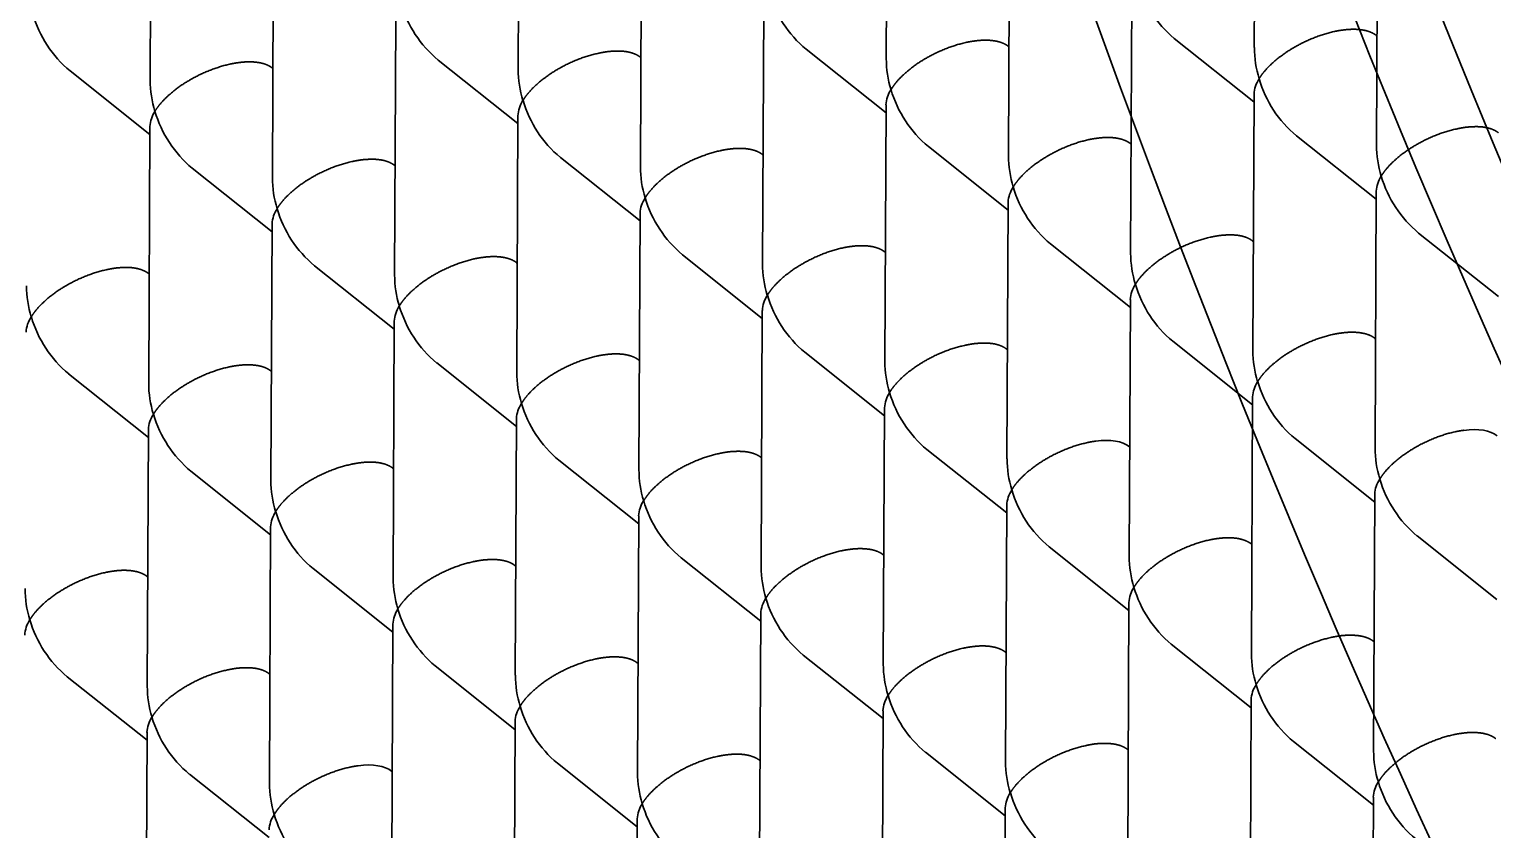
# Model space of a CAD drawing. Extents: x 23 to 587, y 4 to 413.
# Drawn here: x 421.05 to 426.75, y 134.61 to 137.73 of the extents above; entities that cross this region are included whole.
import ezdxf

# ---------------------------------------------------------------- set-up
doc = ezdxf.new("R2010")
doc.units = 0
doc.layers.get('0').update_dxf_attribs({"lineweight": 13})

# ---------------------------------------------------------------- blocks, each defined once
blk = doc.blocks.new('BLOCK6941')
at = {"color": 7, "lineweight": 35, "ltscale": 0.050027}
for p, q in [((-0.774, -8.761), (-0.784, -10.762)), ((-3.645, -8.846), (-3.654, -10.847)), ((-9.386, -9.015), (-9.396, -11.016)), ((-6.515, -8.931), (-6.525, -10.932)), ((0.179, -9.521), (0.169, -11.522)), ((-5.562, -9.69), (-5.572, -11.691)), ((-2.692, -9.605), (-2.701, -11.606)), ((-8.433, -9.775), (-8.442, -11.776)), ((-1.739, -10.365), (-1.748, -12.366)), ((-4.609, -10.449), (-4.619, -12.45)), ((-7.48, -10.534), (-7.489, -12.535)), ((-0.785, -11.124), (-0.795, -13.125)), ((-6.527, -11.293), (-6.536, -13.294)), ((-3.656, -11.209), (-3.666, -13.21)), ((-9.397, -11.378), (-9.407, -13.379)), ((-2.703, -11.968), (-2.713, -13.969)), ((0.168, -11.883), (0.158, -13.884)), ((-5.574, -12.053), (-5.583, -14.054)), ((-8.444, -12.137), (-8.454, -14.138)), ((-1.75, -12.727), (-1.76, -14.728)), ((-7.491, -12.897), (-7.501, -14.898)), ((-4.621, -12.812), (-4.63, -14.813)), ((-3.667, -13.571), (-3.677, -15.572)), ((-0.797, -13.487), (-0.806, -15.488)), ((-6.538, -13.656), (-6.548, -15.657)), ((-9.409, -13.741), (-9.418, -15.742)), ((0.156, -14.246), (0.147, -16.247)), ((-2.714, -14.331), (-2.724, -16.332)), ((-5.585, -14.415), (-5.595, -16.416)), ((-8.456, -14.5), (-8.465, -16.501)), ((-4.632, -15.175), (-4.642, -17.176)), ((-1.761, -15.09), (-1.771, -17.091)), ((-7.502, -15.259), (-7.512, -17.26)), ((-0.808, -15.849), (-0.818, -17.851)), ((-3.679, -15.934), (-3.688, -17.935)), ((-6.549, -16.019), (-6.559, -18.02)), ((-9.42, -16.103), (-9.43, -18.104)), ((0.145, -16.609), (0.135, -18.61)), ((-5.596, -16.778), (-5.606, -18.779)), ((-2.726, -16.693), (-2.735, -18.695))]:
    blk.add_line(p, q, dxfattribs=at)
at = {"color": 7, "lineweight": 35, "ltscale": 0.019884}
for p, q in [((-0.786, -11.186), (-1.408, -10.69)), ((-3.656, -11.27), (-4.278, -10.775)), ((-9.398, -11.44), (-10.02, -10.944)), ((-6.527, -11.355), (-7.149, -10.859)), ((0.167, -11.945), (-0.455, -11.449)), ((-5.574, -12.114), (-6.196, -11.619)), ((-2.703, -12.03), (-3.325, -11.534)), ((-8.445, -12.199), (-9.067, -11.703)), ((1.12, -12.704), (0.498, -12.209)), ((-1.75, -12.789), (-2.372, -12.293)), ((-4.621, -12.874), (-5.243, -12.378)), ((-7.491, -12.958), (-8.113, -12.463)), ((-0.797, -13.548), (-1.419, -13.053)), ((-6.538, -13.718), (-7.16, -13.222)), ((-3.668, -13.633), (-4.29, -13.137)), ((-9.409, -13.802), (-10.031, -13.307)), ((-2.715, -14.392), (-3.337, -13.897)), ((0.156, -14.308), (-0.466, -13.812)), ((-5.585, -14.477), (-6.207, -13.981)), ((-8.456, -14.562), (-9.078, -14.066)), ((1.109, -15.067), (0.487, -14.571)), ((-1.762, -15.152), (-2.384, -14.656)), ((-7.503, -15.321), (-8.125, -14.825)), ((-4.632, -15.236), (-5.254, -14.741)), ((-3.679, -15.996), (-4.301, -15.5)), ((-0.808, -15.911), (-1.431, -15.415)), ((-6.55, -16.08), (-7.172, -15.585)), ((-9.42, -16.165), (-10.042, -15.669)), ((0.145, -16.67), (-0.477, -16.175)), ((-2.726, -16.755), (-3.348, -16.259)), ((-8.467, -16.924), (-9.089, -16.429)), ((-5.597, -16.84), (-6.219, -16.344))]:
    blk.add_line(p, q, dxfattribs=at)
at = {"color": 7, "lineweight": 35, "ltscale": 0.00016101}
for p, q in [((0.173, -10.671), (0.168, -10.667)), ((-5.568, -10.841), (-5.573, -10.836)), ((-2.697, -10.756), (-2.702, -10.752)), ((-8.438, -10.925), (-8.443, -10.921)), ((-1.744, -11.515), (-1.749, -11.511)), ((-4.615, -11.6), (-4.62, -11.596)), ((-7.485, -11.685), (-7.49, -11.68)), ((-0.791, -12.275), (-0.796, -12.271)), ((-6.532, -12.444), (-6.537, -12.44)), ((-3.662, -12.359), (-3.667, -12.355)), ((-9.403, -12.529), (-9.408, -12.524)), ((-2.709, -13.119), (-2.714, -13.115)), ((0.162, -13.034), (0.157, -13.03)), ((-5.579, -13.203), (-5.584, -13.199)), ((-8.45, -13.288), (-8.455, -13.284)), ((-1.755, -13.878), (-1.76, -13.874)), ((-4.626, -13.963), (-4.631, -13.959)), ((-7.497, -14.047), (-7.502, -14.043)), ((-3.673, -14.722), (-3.678, -14.718)), ((-0.802, -14.637), (-0.807, -14.633)), ((-6.544, -14.807), (-6.549, -14.803)), ((-9.414, -14.891), (-9.419, -14.887)), ((0.151, -15.397), (0.146, -15.393)), ((-2.72, -15.481), (-2.725, -15.477)), ((-5.59, -15.566), (-5.596, -15.562)), ((-8.461, -15.651), (-8.466, -15.647)), ((-4.637, -16.325), (-4.642, -16.321)), ((-1.767, -16.241), (-1.772, -16.237)), ((-7.508, -16.41), (-7.513, -16.406))]:
    blk.add_line(p, q, dxfattribs=at)
at = {"color": 7, "lineweight": 35}
for centre, radius, start, end in [((-0.823, -9.989), 0.913, 196.3619, 230.1623), ((-3.694, -10.074), 0.913, 196.3619, 230.1623), ((-9.435, -10.243), 0.913, 196.3619, 230.1623), ((-6.564, -10.158), 0.913, 196.3619, 230.1623), ((0.054, -10.759), 0.837, 180.2046, 197.1191), ((-5.688, -10.929), 0.837, 180.1991, 197.116), ((-2.817, -10.844), 0.837, 180.2046, 197.1191), ((-8.558, -11.013), 0.837, 180.2046, 197.1191), ((-0.547, -11.138), 0.239, 146.5034, 176.6622), ((0.13, -10.749), 0.913, 196.3594, 230.1725), ((-6.289, -11.307), 0.239, 146.5034, 176.6622), ((-5.611, -10.918), 0.913, 196.3619, 230.1623), ((-3.418, -11.222), 0.239, 146.5296, 176.692), ((-2.741, -10.833), 0.913, 196.3594, 230.1725), ((-9.159, -11.392), 0.239, 146.5034, 176.6622), ((-8.482, -11.002), 0.913, 196.3619, 230.1623), ((1.007, -11.519), 0.837, 180.2046, 197.1191), ((-1.864, -11.603), 0.837, 180.1991, 197.116), ((-4.735, -11.688), 0.837, 180.2046, 197.1191), ((-7.605, -11.773), 0.837, 180.2046, 197.1191), ((-2.465, -11.982), 0.239, 146.5034, 176.6622), ((-1.788, -11.592), 0.913, 196.3619, 230.1623), ((0.406, -11.897), 0.239, 146.5034, 176.6622), ((1.083, -11.508), 0.913, 196.3619, 230.1623), ((-5.336, -12.067), 0.239, 146.5034, 176.6622), ((-4.658, -11.677), 0.913, 196.3619, 230.1623), ((-8.206, -12.151), 0.239, 146.5034, 176.6622), ((-7.529, -11.762), 0.913, 196.3619, 230.1623), ((-0.911, -12.363), 0.837, 180.2046, 197.1191), ((-6.652, -12.532), 0.837, 180.2046, 197.1191), ((-3.782, -12.447), 0.837, 180.2046, 197.1191), ((-9.523, -12.617), 0.837, 180.2046, 197.1191), ((-1.512, -12.741), 0.239, 146.5296, 176.692), ((-0.835, -12.352), 0.913, 196.3619, 230.1623), ((-7.253, -12.911), 0.239, 146.5034, 176.6622), ((-6.576, -12.521), 0.913, 196.3594, 230.1725), ((-4.382, -12.826), 0.239, 146.5296, 176.692), ((-3.705, -12.437), 0.913, 196.3594, 230.1725), ((-10.124, -12.995), 0.239, 146.5296, 176.692), ((-9.446, -12.606), 0.913, 196.3619, 230.1623), ((0.042, -13.122), 0.837, 180.2046, 197.1191), ((-2.828, -13.207), 0.837, 180.2046, 197.1191), ((-5.699, -13.291), 0.837, 180.2046, 197.1191), ((-8.57, -13.376), 0.837, 180.2046, 197.1191), ((-3.429, -13.585), 0.239, 146.5296, 176.692), ((-2.752, -13.196), 0.913, 196.3619, 230.1623), ((-0.559, -13.501), 0.239, 146.5034, 176.6622), ((0.119, -13.111), 0.913, 196.3619, 230.1623), ((-6.3, -13.67), 0.239, 146.5034, 176.6622), ((-5.623, -13.28), 0.913, 196.3619, 230.1623), ((-9.171, -13.755), 0.239, 146.5034, 176.6622), ((-8.493, -13.365), 0.913, 196.3619, 230.1623), ((0.995, -13.881), 0.837, 180.2046, 197.1191), ((-1.875, -13.966), 0.837, 180.2046, 197.1191), ((-7.617, -14.135), 0.837, 180.2046, 197.1191), ((-4.746, -14.051), 0.837, 180.2046, 197.1191), ((0.394, -14.26), 0.239, 146.5034, 176.6622), ((1.072, -13.871), 0.913, 196.3619, 230.1623), ((-2.476, -14.345), 0.239, 146.5034, 176.6622), ((-1.799, -13.955), 0.913, 196.3619, 230.1623), ((-7.54, -14.125), 0.913, 196.3594, 230.1725), ((-5.347, -14.429), 0.239, 146.5034, 176.6622), ((-4.67, -14.04), 0.913, 196.3594, 230.1725), ((-8.217, -14.514), 0.239, 146.5034, 176.6622), ((-3.793, -14.81), 0.837, 180.2046, 197.1191), ((-0.922, -14.726), 0.837, 180.1991, 197.116), ((-6.663, -14.895), 0.837, 180.2046, 197.1191), ((-9.534, -14.979), 0.837, 180.2046, 197.1191), ((-4.394, -15.189), 0.239, 146.5034, 176.6622), ((-3.717, -14.799), 0.913, 196.3594, 230.1725), ((-1.523, -15.104), 0.239, 146.5034, 176.6622), ((-0.846, -14.715), 0.913, 196.3594, 230.1725), ((-7.264, -15.273), 0.239, 146.5034, 176.6622), ((-6.587, -14.884), 0.913, 196.3619, 230.1623), ((-10.135, -15.358), 0.239, 146.5296, 176.692), ((-9.458, -14.968), 0.913, 196.3619, 230.1623), ((0.031, -15.485), 0.837, 180.2046, 197.1191), ((-2.84, -15.569), 0.837, 180.2046, 197.1191), ((-8.581, -15.739), 0.837, 180.2046, 197.1191), ((-5.71, -15.654), 0.837, 180.2046, 197.1191), ((-0.57, -15.863), 0.239, 146.5034, 176.6622), ((0.107, -15.474), 0.913, 196.3619, 230.1623), ((-3.441, -15.948), 0.239, 146.5034, 176.6622), ((-2.763, -15.559), 0.913, 196.3619, 230.1623), ((-6.311, -16.033), 0.239, 146.5034, 176.6622), ((-5.634, -15.643), 0.913, 196.3594, 230.1725), ((-9.182, -16.117), 0.239, 146.5034, 176.6622), ((-8.505, -15.728), 0.913, 196.3619, 230.1623), ((0.984, -16.244), 0.837, 180.2046, 197.1191), ((-4.757, -16.414), 0.837, 180.1991, 197.116), ((-1.887, -16.329), 0.837, 180.2046, 197.1191), ((-7.628, -16.498), 0.837, 180.1991, 197.116), ((0.383, -16.623), 0.239, 146.5296, 176.692), ((1.06, -16.233), 0.913, 196.3619, 230.1623), ((-5.358, -16.792), 0.239, 146.5296, 176.692), ((-4.681, -16.403), 0.913, 196.3619, 230.1623), ((-2.488, -16.707), 0.239, 146.5034, 176.6622), ((-1.81, -16.318), 0.913, 196.3619, 230.1623), ((-8.229, -16.877), 0.239, 146.5034, 176.6622), ((-7.551, -16.487), 0.913, 196.3619, 230.1623)]:
    blk.add_arc(centre, radius, start, end, dxfattribs=at)
for centre in [(0.657, -14.068), (-2.213, -14.152), (-7.966, -16.684)]:
    blk.add_ellipse(centre, major_axis=(0.489, 0.234), ratio=0.464922, start_param=0.221717, end_param=0.956598, dxfattribs=at)
for points, knots in [([(-3.617, -11.091), (-3.602, -11.064), (-3.582, -11.037), (-3.559, -11.011), (-3.476, -10.927), (-3.362, -10.848), (-3.268, -10.797), (-3.145, -10.747), (-3.02, -10.719), (-3, -10.715), (-2.981, -10.712), (-2.962, -10.71)], [0, 0, 0, 0, 0, 0, 0.437223, 0.437223, 0.437223, 1.382095, 1.382095, 1.382095, 1.555484, 1.555484, 1.555484, 1.555484, 1.555484, 1.555484]), ([(-2.702, -10.752), (-2.726, -10.733), (-2.757, -10.718), (-2.795, -10.708), (-2.853, -10.702), (-2.919, -10.705), (-2.933, -10.706), (-2.948, -10.708), (-2.962, -10.71)], [0, 0, 0, 0, 0, 0, 0.4890695, 0.4890695, 0.4890695, 0.6239272, 0.6239272, 0.6239272, 0.6239272, 0.6239272, 0.6239272]), ([(-0.747, -11.006), (-0.731, -10.98), (-0.712, -10.953), (-0.688, -10.926), (-0.605, -10.843), (-0.491, -10.764), (-0.398, -10.712), (-0.274, -10.662), (-0.149, -10.634), (-0.13, -10.63), (-0.111, -10.627), (-0.092, -10.625)], [0, 0, 0, 0, 0, 0, 0.437223, 0.437223, 0.437223, 1.382095, 1.382095, 1.382095, 1.555484, 1.555484, 1.555484, 1.555484, 1.555484, 1.555484]), ([(0.168, -10.667), (0.145, -10.649), (0.114, -10.633), (0.076, -10.623), (0.017, -10.617), (-0.048, -10.62), (-0.062, -10.621), (-0.077, -10.623), (-0.092, -10.625)], [0, 0, 0, 0, 0, 0, 0.4890695, 0.4890695, 0.4890695, 0.6239272, 0.6239272, 0.6239272, 0.6239272, 0.6239272, 0.6239272]), ([(-6.488, -11.175), (-6.472, -11.149), (-6.453, -11.122), (-6.429, -11.095), (-6.346, -11.012), (-6.232, -10.933), (-6.139, -10.881), (-6.015, -10.831), (-5.89, -10.804), (-5.871, -10.8), (-5.852, -10.797), (-5.833, -10.794)], [0, 0, 0, 0, 0, 0, 0.437223, 0.437223, 0.437223, 1.382095, 1.382095, 1.382095, 1.555484, 1.555484, 1.555484, 1.555484, 1.555484, 1.555484]), ([(-5.573, -10.836), (-5.596, -10.818), (-5.627, -10.803), (-5.666, -10.792), (-5.724, -10.786), (-5.789, -10.79), (-5.804, -10.791), (-5.818, -10.792), (-5.833, -10.794)], [0, 0, 0, 0, 0, 0, 0.4890695, 0.4890695, 0.4890695, 0.6239272, 0.6239272, 0.6239272, 0.6239272, 0.6239272, 0.6239272]), ([(-9.359, -11.26), (-9.343, -11.234), (-9.324, -11.207), (-9.3, -11.18), (-9.217, -11.097), (-9.103, -11.017), (-9.01, -10.966), (-8.886, -10.916), (-8.761, -10.888), (-8.742, -10.884), (-8.722, -10.881), (-8.704, -10.879)], [0, 0, 0, 0, 0, 0, 0.437223, 0.437223, 0.437223, 1.382095, 1.382095, 1.382095, 1.555484, 1.555484, 1.555484, 1.555484, 1.555484, 1.555484]), ([(-8.443, -10.921), (-8.467, -10.902), (-8.498, -10.887), (-8.536, -10.877), (-8.595, -10.871), (-8.66, -10.874), (-8.674, -10.875), (-8.689, -10.877), (-8.704, -10.879)], [0, 0, 0, 0, 0, 0, 0.4890695, 0.4890695, 0.4890695, 0.6239272, 0.6239272, 0.6239272, 0.6239272, 0.6239272, 0.6239272]), ([(0.206, -11.765), (0.222, -11.739), (0.241, -11.712), (0.265, -11.685), (0.348, -11.602), (0.462, -11.523), (0.555, -11.471), (0.679, -11.421), (0.804, -11.394), (0.823, -11.39), (0.842, -11.387), (0.861, -11.384)], [0, 0, 0, 0, 0, 0, 0.437223, 0.437223, 0.437223, 1.382095, 1.382095, 1.382095, 1.555484, 1.555484, 1.555484, 1.555484, 1.555484, 1.555484]), ([(1.121, -11.427), (1.098, -11.408), (1.067, -11.393), (1.029, -11.382), (0.97, -11.376), (0.905, -11.38), (0.891, -11.381), (0.876, -11.382), (0.861, -11.384)], [0, 0, 0, 0, 0, 0, 0.4890695, 0.4890695, 0.4890695, 0.6239272, 0.6239272, 0.6239272, 0.6239272, 0.6239272, 0.6239272]), ([(-2.664, -11.85), (-2.649, -11.824), (-2.629, -11.797), (-2.606, -11.77), (-2.523, -11.687), (-2.409, -11.608), (-2.315, -11.556), (-2.192, -11.506), (-2.067, -11.478), (-2.047, -11.474), (-2.028, -11.471), (-2.009, -11.469)], [0, 0, 0, 0, 0, 0, 0.437223, 0.437223, 0.437223, 1.382095, 1.382095, 1.382095, 1.555484, 1.555484, 1.555484, 1.555484, 1.555484, 1.555484]), ([(-1.749, -11.511), (-1.773, -11.493), (-1.803, -11.477), (-1.842, -11.467), (-1.9, -11.461), (-1.966, -11.464), (-1.98, -11.465), (-1.995, -11.467), (-2.009, -11.469)], [0, 0, 0, 0, 0, 0, 0.4890695, 0.4890695, 0.4890695, 0.6239272, 0.6239272, 0.6239272, 0.6239272, 0.6239272, 0.6239272]), ([(-8.406, -12.019), (-8.39, -11.993), (-8.37, -11.966), (-8.347, -11.939), (-8.264, -11.856), (-8.15, -11.777), (-8.057, -11.725), (-7.933, -11.675), (-7.808, -11.648), (-7.789, -11.644), (-7.769, -11.641), (-7.75, -11.638)], [0, 0, 0, 0, 0, 0, 0.437223, 0.437223, 0.437223, 1.382095, 1.382095, 1.382095, 1.555484, 1.555484, 1.555484, 1.555484, 1.555484, 1.555484]), ([(-7.49, -11.68), (-7.514, -11.662), (-7.545, -11.647), (-7.583, -11.636), (-7.642, -11.63), (-7.707, -11.634), (-7.721, -11.635), (-7.736, -11.636), (-7.75, -11.638)], [0, 0, 0, 0, 0, 0, 0.4890695, 0.4890695, 0.4890695, 0.6239272, 0.6239272, 0.6239272, 0.6239272, 0.6239272, 0.6239272]), ([(-5.535, -11.935), (-5.519, -11.908), (-5.5, -11.881), (-5.476, -11.855), (-5.393, -11.771), (-5.279, -11.692), (-5.186, -11.641), (-5.062, -11.591), (-4.937, -11.563), (-4.918, -11.559), (-4.899, -11.556), (-4.88, -11.554)], [0, 0, 0, 0, 0, 0, 0.437223, 0.437223, 0.437223, 1.382095, 1.382095, 1.382095, 1.555484, 1.555484, 1.555484, 1.555484, 1.555484, 1.555484]), ([(-4.62, -11.596), (-4.643, -11.577), (-4.674, -11.562), (-4.713, -11.552), (-4.771, -11.546), (-4.836, -11.549), (-4.851, -11.55), (-4.865, -11.552), (-4.88, -11.554)], [0, 0, 0, 0, 0, 0, 0.4890695, 0.4890695, 0.4890695, 0.6239272, 0.6239272, 0.6239272, 0.6239272, 0.6239272, 0.6239272]), ([(-4.582, -12.694), (-4.566, -12.668), (-4.547, -12.641), (-4.523, -12.614), (-4.44, -12.531), (-4.326, -12.452), (-4.233, -12.4), (-4.109, -12.35), (-3.984, -12.322), (-3.965, -12.318), (-3.946, -12.315), (-3.927, -12.313)], [0, 0, 0, 0, 0, 0, 0.437223, 0.437223, 0.437223, 1.382095, 1.382095, 1.382095, 1.555484, 1.555484, 1.555484, 1.555484, 1.555484, 1.555484]), ([(-3.667, -12.355), (-3.69, -12.337), (-3.721, -12.321), (-3.759, -12.311), (-3.818, -12.305), (-3.883, -12.308), (-3.897, -12.309), (-3.912, -12.311), (-3.927, -12.313)], [0, 0, 0, 0, 0, 0, 0.4890695, 0.4890695, 0.4890695, 0.6239272, 0.6239272, 0.6239272, 0.6239272, 0.6239272, 0.6239272]), ([(-1.711, -12.609), (-1.696, -12.583), (-1.676, -12.556), (-1.653, -12.529), (-1.57, -12.446), (-1.455, -12.367), (-1.362, -12.315), (-1.239, -12.265), (-1.114, -12.238), (-1.094, -12.234), (-1.075, -12.231), (-1.056, -12.228)], [0, 0, 0, 0, 0, 0, 0.437223, 0.437223, 0.437223, 1.382095, 1.382095, 1.382095, 1.555484, 1.555484, 1.555484, 1.555484, 1.555484, 1.555484]), ([(-0.796, -12.271), (-0.819, -12.252), (-0.85, -12.237), (-0.889, -12.226), (-0.947, -12.22), (-1.013, -12.224), (-1.027, -12.225), (-1.041, -12.226), (-1.056, -12.228)], [0, 0, 0, 0, 0, 0, 0.4890695, 0.4890695, 0.4890695, 0.6239272, 0.6239272, 0.6239272, 0.6239272, 0.6239272, 0.6239272]), ([(-7.453, -12.779), (-7.437, -12.752), (-7.417, -12.725), (-7.394, -12.699), (-7.311, -12.615), (-7.197, -12.536), (-7.103, -12.485), (-6.98, -12.435), (-6.855, -12.407), (-6.835, -12.403), (-6.816, -12.4), (-6.797, -12.398)], [0, 0, 0, 0, 0, 0, 0.437223, 0.437223, 0.437223, 1.382095, 1.382095, 1.382095, 1.555484, 1.555484, 1.555484, 1.555484, 1.555484, 1.555484]), ([(-6.537, -12.44), (-6.561, -12.421), (-6.592, -12.406), (-6.63, -12.396), (-6.689, -12.39), (-6.754, -12.393), (-6.768, -12.394), (-6.783, -12.396), (-6.797, -12.398)], [0, 0, 0, 0, 0, 0, 0.4890695, 0.4890695, 0.4890695, 0.6239272, 0.6239272, 0.6239272, 0.6239272, 0.6239272, 0.6239272]), ([(-10.323, -12.863), (-10.307, -12.837), (-10.288, -12.81), (-10.264, -12.783), (-10.181, -12.7), (-10.067, -12.621), (-9.974, -12.569), (-9.85, -12.519), (-9.725, -12.492), (-9.706, -12.488), (-9.687, -12.485), (-9.668, -12.482)], [0, 0, 0, 0, 0, 0, 0.437223, 0.437223, 0.437223, 1.382095, 1.382095, 1.382095, 1.555484, 1.555484, 1.555484, 1.555484, 1.555484, 1.555484]), ([(-9.408, -12.524), (-9.431, -12.506), (-9.462, -12.491), (-9.501, -12.48), (-9.559, -12.474), (-9.624, -12.478), (-9.639, -12.479), (-9.653, -12.48), (-9.668, -12.482)], [0, 0, 0, 0, 0, 0, 0.4890695, 0.4890695, 0.4890695, 0.6239272, 0.6239272, 0.6239272, 0.6239272, 0.6239272, 0.6239272]), ([(-0.758, -13.369), (-0.742, -13.342), (-0.723, -13.315), (-0.699, -13.289), (-0.616, -13.205), (-0.502, -13.126), (-0.409, -13.075), (-0.286, -13.025), (-0.161, -12.997), (-0.141, -12.993), (-0.122, -12.99), (-0.103, -12.988)], [0, 0, 0, 0, 0, 0, 0.437223, 0.437223, 0.437223, 1.382095, 1.382095, 1.382095, 1.555484, 1.555484, 1.555484, 1.555484, 1.555484, 1.555484]), ([(0.157, -13.03), (0.134, -13.011), (0.103, -12.996), (0.064, -12.986), (0.006, -12.98), (-0.059, -12.983), (-0.074, -12.984), (-0.088, -12.986), (-0.103, -12.988)], [0, 0, 0, 0, 0, 0, 0.4890695, 0.4890695, 0.4890695, 0.6239272, 0.6239272, 0.6239272, 0.6239272, 0.6239272, 0.6239272]), ([(-3.629, -13.453), (-3.613, -13.427), (-3.594, -13.4), (-3.57, -13.373), (-3.487, -13.29), (-3.373, -13.211), (-3.28, -13.159), (-3.156, -13.109), (-3.031, -13.082), (-3.012, -13.078), (-2.993, -13.075), (-2.974, -13.072)], [0, 0, 0, 0, 0, 0, 0.437223, 0.437223, 0.437223, 1.382095, 1.382095, 1.382095, 1.555484, 1.555484, 1.555484, 1.555484, 1.555484, 1.555484]), ([(-2.714, -13.115), (-2.737, -13.096), (-2.768, -13.081), (-2.806, -13.07), (-2.865, -13.064), (-2.93, -13.068), (-2.944, -13.069), (-2.959, -13.07), (-2.974, -13.072)], [0, 0, 0, 0, 0, 0, 0.4890695, 0.4890695, 0.4890695, 0.6239272, 0.6239272, 0.6239272, 0.6239272, 0.6239272, 0.6239272]), ([(-8.455, -13.284), (-8.478, -13.265), (-8.509, -13.25), (-8.548, -13.24), (-8.606, -13.234), (-8.671, -13.237), (-8.686, -13.238), (-8.7, -13.24), (-8.715, -13.242)], [0, 0, 0, 0, 0, 0, 0.4890695, 0.4890695, 0.4890695, 0.6239272, 0.6239272, 0.6239272, 0.6239272, 0.6239272, 0.6239272]), ([(-6.499, -13.538), (-6.484, -13.512), (-6.464, -13.485), (-6.441, -13.458), (-6.358, -13.375), (-6.244, -13.296), (-6.15, -13.244), (-6.027, -13.194), (-5.902, -13.166), (-5.882, -13.162), (-5.863, -13.159), (-5.844, -13.157)], [0, 0, 0, 0, 0, 0, 0.437223, 0.437223, 0.437223, 1.382095, 1.382095, 1.382095, 1.555484, 1.555484, 1.555484, 1.555484, 1.555484, 1.555484]), ([(-5.584, -13.199), (-5.608, -13.181), (-5.639, -13.165), (-5.677, -13.155), (-5.735, -13.149), (-5.801, -13.152), (-5.815, -13.153), (-5.83, -13.155), (-5.844, -13.157)], [0, 0, 0, 0, 0, 0, 0.4890695, 0.4890695, 0.4890695, 0.6239272, 0.6239272, 0.6239272, 0.6239272, 0.6239272, 0.6239272]), ([(-9.37, -13.623), (-9.354, -13.596), (-9.335, -13.569), (-9.311, -13.543), (-9.228, -13.459), (-9.114, -13.38), (-9.021, -13.329), (-8.897, -13.279), (-8.772, -13.251), (-8.753, -13.247), (-8.734, -13.244), (-8.715, -13.242)], [0, 0, 0, 0, 0, 0, 0.437223, 0.437223, 0.437223, 1.382095, 1.382095, 1.382095, 1.555484, 1.555484, 1.555484, 1.555484, 1.555484, 1.555484]), ([(0.195, -14.128), (0.211, -14.102), (0.23, -14.075), (0.254, -14.048), (0.337, -13.965), (0.451, -13.886), (0.544, -13.834), (0.668, -13.784), (0.793, -13.756), (0.812, -13.753), (0.831, -13.749), (0.85, -13.747)], [0, 0, 0, 0, 0, 0, 0.437223, 0.437223, 0.437223, 1.382095, 1.382095, 1.382095, 1.555484, 1.555484, 1.555484, 1.555484, 1.555484, 1.555484]), ([(-5.546, -14.297), (-5.531, -14.271), (-5.511, -14.244), (-5.488, -14.217), (-5.405, -14.134), (-5.291, -14.055), (-5.197, -14.003), (-5.074, -13.953), (-4.949, -13.926), (-4.929, -13.922), (-4.91, -13.919), (-4.891, -13.916)], [0, 0, 0, 0, 0, 0, 0.437223, 0.437223, 0.437223, 1.382095, 1.382095, 1.382095, 1.555484, 1.555484, 1.555484, 1.555484, 1.555484, 1.555484]), ([(-4.631, -13.959), (-4.654, -13.94), (-4.685, -13.925), (-4.724, -13.914), (-4.782, -13.909), (-4.848, -13.912), (-4.862, -13.913), (-4.877, -13.914), (-4.891, -13.916)], [0, 0, 0, 0, 0, 0, 0.4890695, 0.4890695, 0.4890695, 0.6239272, 0.6239272, 0.6239272, 0.6239272, 0.6239272, 0.6239272]), ([(-2.676, -14.213), (-2.66, -14.186), (-2.641, -14.159), (-2.617, -14.133), (-2.534, -14.05), (-2.42, -13.97), (-2.327, -13.919), (-2.203, -13.869), (-2.078, -13.841), (-2.059, -13.837), (-2.04, -13.834), (-2.021, -13.832)], [0, 0, 0, 0, 0, 0, 0.437223, 0.437223, 0.437223, 1.382095, 1.382095, 1.382095, 1.555484, 1.555484, 1.555484, 1.555484, 1.555484, 1.555484]), ([(-8.417, -14.382), (-8.401, -14.356), (-8.382, -14.329), (-8.358, -14.302), (-8.275, -14.219), (-8.161, -14.14), (-8.068, -14.088), (-7.944, -14.038), (-7.819, -14.01), (-7.8, -14.007), (-7.781, -14.003), (-7.762, -14.001)], [0, 0, 0, 0, 0, 0, 0.437223, 0.437223, 0.437223, 1.382095, 1.382095, 1.382095, 1.555484, 1.555484, 1.555484, 1.555484, 1.555484, 1.555484]), ([(-7.502, -14.043), (-7.525, -14.025), (-7.556, -14.009), (-7.595, -13.999), (-7.653, -13.993), (-7.718, -13.996), (-7.733, -13.997), (-7.747, -13.999), (-7.762, -14.001)], [0, 0, 0, 0, 0, 0, 0.4890695, 0.4890695, 0.4890695, 0.6239272, 0.6239272, 0.6239272, 0.6239272, 0.6239272, 0.6239272]), ([(-1.723, -14.972), (-1.707, -14.946), (-1.687, -14.919), (-1.664, -14.892), (-1.581, -14.809), (-1.467, -14.73), (-1.374, -14.678), (-1.25, -14.628), (-1.125, -14.6), (-1.106, -14.597), (-1.086, -14.593), (-1.068, -14.591)], [0, 0, 0, 0, 0, 0, 0.437223, 0.437223, 0.437223, 1.382095, 1.382095, 1.382095, 1.555484, 1.555484, 1.555484, 1.555484, 1.555484, 1.555484]), ([(-0.807, -14.633), (-0.831, -14.615), (-0.862, -14.6), (-0.9, -14.589), (-0.959, -14.583), (-1.024, -14.586), (-1.038, -14.588), (-1.053, -14.589), (-1.068, -14.591)], [0, 0, 0, 0, 0, 0, 0.4890695, 0.4890695, 0.4890695, 0.6239272, 0.6239272, 0.6239272, 0.6239272, 0.6239272, 0.6239272]), ([(-4.593, -15.057), (-4.577, -15.03), (-4.558, -15.003), (-4.534, -14.977), (-4.451, -14.894), (-4.337, -14.814), (-4.244, -14.763), (-4.121, -14.713), (-3.996, -14.685), (-3.976, -14.681), (-3.957, -14.678), (-3.938, -14.676)], [0, 0, 0, 0, 0, 0, 0.437223, 0.437223, 0.437223, 1.382095, 1.382095, 1.382095, 1.555484, 1.555484, 1.555484, 1.555484, 1.555484, 1.555484]), ([(-3.678, -14.718), (-3.701, -14.699), (-3.732, -14.684), (-3.771, -14.674), (-3.829, -14.668), (-3.894, -14.671), (-3.909, -14.672), (-3.923, -14.674), (-3.938, -14.676)], [0, 0, 0, 0, 0, 0, 0.4890695, 0.4890695, 0.4890695, 0.6239272, 0.6239272, 0.6239272, 0.6239272, 0.6239272, 0.6239272]), ([(-7.464, -15.141), (-7.448, -15.115), (-7.429, -15.088), (-7.405, -15.061), (-7.322, -14.978), (-7.208, -14.899), (-7.115, -14.847), (-6.991, -14.797), (-6.866, -14.77), (-6.847, -14.766), (-6.828, -14.763), (-6.809, -14.76)], [0, 0, 0, 0, 0, 0, 0.437223, 0.437223, 0.437223, 1.382095, 1.382095, 1.382095, 1.555484, 1.555484, 1.555484, 1.555484, 1.555484, 1.555484]), ([(-6.549, -14.803), (-6.572, -14.784), (-6.603, -14.769), (-6.641, -14.758), (-6.7, -14.753), (-6.765, -14.756), (-6.779, -14.757), (-6.794, -14.758), (-6.809, -14.76)], [0, 0, 0, 0, 0, 0, 0.4890695, 0.4890695, 0.4890695, 0.6239272, 0.6239272, 0.6239272, 0.6239272, 0.6239272, 0.6239272]), ([(-10.334, -15.226), (-10.319, -15.2), (-10.299, -15.173), (-10.276, -15.146), (-10.193, -15.063), (-10.079, -14.984), (-9.985, -14.932), (-9.862, -14.882), (-9.737, -14.854), (-9.717, -14.851), (-9.698, -14.847), (-9.679, -14.845)], [0, 0, 0, 0, 0, 0, 0.437223, 0.437223, 0.437223, 1.382095, 1.382095, 1.382095, 1.555484, 1.555484, 1.555484, 1.555484, 1.555484, 1.555484]), ([(-9.419, -14.887), (-9.443, -14.869), (-9.474, -14.853), (-9.512, -14.843), (-9.57, -14.837), (-9.636, -14.84), (-9.65, -14.841), (-9.665, -14.843), (-9.679, -14.845)], [0, 0, 0, 0, 0, 0, 0.4890695, 0.4890695, 0.4890695, 0.6239272, 0.6239272, 0.6239272, 0.6239272, 0.6239272, 0.6239272]), ([(-0.77, -15.731), (-0.754, -15.705), (-0.734, -15.678), (-0.711, -15.651), (-0.628, -15.568), (-0.514, -15.489), (-0.421, -15.437), (-0.297, -15.388), (-0.172, -15.36), (-0.153, -15.356), (-0.133, -15.353), (-0.114, -15.35)], [0, 0, 0, 0, 0, 0, 0.437223, 0.437223, 0.437223, 1.382095, 1.382095, 1.382095, 1.555484, 1.555484, 1.555484, 1.555484, 1.555484, 1.555484]), ([(0.146, -15.393), (0.122, -15.374), (0.091, -15.359), (0.053, -15.349), (-0.006, -15.343), (-0.071, -15.346), (-0.085, -15.347), (-0.1, -15.348), (-0.114, -15.35)], [0, 0, 0, 0, 0, 0, 0.4890695, 0.4890695, 0.4890695, 0.6239272, 0.6239272, 0.6239272, 0.6239272, 0.6239272, 0.6239272]), ([(-6.511, -15.901), (-6.495, -15.874), (-6.476, -15.847), (-6.452, -15.821), (-6.369, -15.738), (-6.255, -15.658), (-6.162, -15.607), (-6.038, -15.557), (-5.913, -15.529), (-5.894, -15.525), (-5.875, -15.522), (-5.856, -15.52)], [0, 0, 0, 0, 0, 0, 0.437223, 0.437223, 0.437223, 1.382095, 1.382095, 1.382095, 1.555484, 1.555484, 1.555484, 1.555484, 1.555484, 1.555484]), ([(-5.596, -15.562), (-5.619, -15.543), (-5.65, -15.528), (-5.688, -15.518), (-5.747, -15.512), (-5.812, -15.515), (-5.826, -15.516), (-5.841, -15.518), (-5.856, -15.52)], [0, 0, 0, 0, 0, 0, 0.4890695, 0.4890695, 0.4890695, 0.6239272, 0.6239272, 0.6239272, 0.6239272, 0.6239272, 0.6239272]), ([(-3.64, -15.816), (-3.624, -15.79), (-3.605, -15.763), (-3.581, -15.736), (-3.498, -15.653), (-3.384, -15.574), (-3.291, -15.522), (-3.167, -15.472), (-3.043, -15.444), (-3.023, -15.441), (-3.004, -15.437), (-2.985, -15.435)], [0, 0, 0, 0, 0, 0, 0.437223, 0.437223, 0.437223, 1.382095, 1.382095, 1.382095, 1.555484, 1.555484, 1.555484, 1.555484, 1.555484, 1.555484]), ([(-2.725, -15.477), (-2.748, -15.459), (-2.779, -15.444), (-2.818, -15.433), (-2.876, -15.427), (-2.941, -15.43), (-2.956, -15.432), (-2.97, -15.433), (-2.985, -15.435)], [0, 0, 0, 0, 0, 0, 0.4890695, 0.4890695, 0.4890695, 0.6239272, 0.6239272, 0.6239272, 0.6239272, 0.6239272, 0.6239272]), ([(-9.381, -15.985), (-9.366, -15.959), (-9.346, -15.932), (-9.323, -15.905), (-9.24, -15.822), (-9.126, -15.743), (-9.032, -15.691), (-8.909, -15.641), (-8.784, -15.614), (-8.764, -15.61), (-8.745, -15.607), (-8.726, -15.604)], [0, 0, 0, 0, 0, 0, 0.437223, 0.437223, 0.437223, 1.382095, 1.382095, 1.382095, 1.555484, 1.555484, 1.555484, 1.555484, 1.555484, 1.555484]), ([(-8.466, -15.647), (-8.49, -15.628), (-8.52, -15.613), (-8.559, -15.602), (-8.617, -15.597), (-8.683, -15.6), (-8.697, -15.601), (-8.712, -15.602), (-8.726, -15.604)], [0, 0, 0, 0, 0, 0, 0.4890695, 0.4890695, 0.4890695, 0.6239272, 0.6239272, 0.6239272, 0.6239272, 0.6239272, 0.6239272]), ([(-2.687, -16.575), (-2.671, -16.549), (-2.652, -16.522), (-2.628, -16.495), (-2.545, -16.412), (-2.431, -16.333), (-2.338, -16.281), (-2.214, -16.232), (-2.089, -16.204), (-2.07, -16.2), (-2.051, -16.197), (-2.032, -16.194)], [0, 0, 0, 0, 0, 0, 0.437223, 0.437223, 0.437223, 1.382095, 1.382095, 1.382095, 1.555484, 1.555484, 1.555484, 1.555484, 1.555484, 1.555484]), ([(-1.772, -16.237), (-1.795, -16.218), (-1.826, -16.203), (-1.865, -16.193), (-1.923, -16.187), (-1.988, -16.19), (-2.003, -16.191), (-2.017, -16.192), (-2.032, -16.194)], [0, 0, 0, 0, 0, 0, 0.4890695, 0.4890695, 0.4890695, 0.6239272, 0.6239272, 0.6239272, 0.6239272, 0.6239272, 0.6239272]), ([(0.184, -16.491), (0.199, -16.464), (0.219, -16.438), (0.242, -16.411), (0.325, -16.328), (0.439, -16.248), (0.533, -16.197), (0.656, -16.147), (0.781, -16.119), (0.801, -16.115), (0.82, -16.112), (0.839, -16.11)], [0, 0, 0, 0, 0, 0, 0.437223, 0.437223, 0.437223, 1.382095, 1.382095, 1.382095, 1.555484, 1.555484, 1.555484, 1.555484, 1.555484, 1.555484]), ([(1.099, -16.152), (1.075, -16.133), (1.044, -16.118), (1.006, -16.108), (0.947, -16.102), (0.882, -16.105), (0.868, -16.106), (0.853, -16.108), (0.839, -16.11)], [0, 0, 0, 0, 0, 0, 0.4890695, 0.4890695, 0.4890695, 0.6239272, 0.6239272, 0.6239272, 0.6239272, 0.6239272, 0.6239272]), ([(-5.558, -16.66), (-5.542, -16.634), (-5.523, -16.607), (-5.499, -16.58), (-5.416, -16.497), (-5.302, -16.418), (-5.209, -16.366), (-5.085, -16.316), (-4.96, -16.288), (-4.941, -16.285), (-4.921, -16.281), (-4.903, -16.279)], [0, 0, 0, 0, 0, 0, 0.437223, 0.437223, 0.437223, 1.382095, 1.382095, 1.382095, 1.555484, 1.555484, 1.555484, 1.555484, 1.555484, 1.555484]), ([(-4.642, -16.321), (-4.666, -16.303), (-4.697, -16.288), (-4.735, -16.277), (-4.794, -16.271), (-4.859, -16.274), (-4.873, -16.276), (-4.888, -16.277), (-4.903, -16.279)], [0, 0, 0, 0, 0, 0, 0.4890695, 0.4890695, 0.4890695, 0.6239272, 0.6239272, 0.6239272, 0.6239272, 0.6239272, 0.6239272]), ([(-8.428, -16.745), (-8.412, -16.718), (-8.393, -16.691), (-8.37, -16.665), (-8.287, -16.582), (-8.172, -16.502), (-8.079, -16.451), (-7.956, -16.401), (-7.831, -16.373), (-7.811, -16.369), (-7.792, -16.366), (-7.773, -16.364)], [0, 0, 0, 0, 0, 0, 0.437223, 0.437223, 0.437223, 1.382095, 1.382095, 1.382095, 1.555484, 1.555484, 1.555484, 1.555484, 1.555484, 1.555484])]:
    blk.add_open_spline(points, degree=5, knots=knots, dxfattribs=at)
blk = doc.blocks.new('BLOCK6951')
at = {"color": 7, "lineweight": 35}
for centre, major_axis, start_param, end_param in [((-0.087, -0.188), (-5.919, 45.366), 0.019728, 3.121964), ((-0.734, -0.272), (-5.919, 45.366), 0.000034, 3.141627), ((-0.734, -0.272), (-6.501, 49.828), 1.212678, 3.141627)]:
    blk.add_ellipse(centre, major_axis=major_axis, ratio=0.361678, start_param=start_param, end_param=end_param, dxfattribs=at)

msp = doc.modelspace()

# ---------------------------------------------------------------- block references
at = {"lineweight": 0, "xscale": 0.5, "yscale": 0.5, "zscale": 0.5}
for name, p in [('BLOCK6951', (431.573, 151.8767)), ('BLOCK6941', (426.2143, 143.0406))]:
    msp.add_blockref(name, p, dxfattribs=at)

doc.saveas('drawing.dxf')
